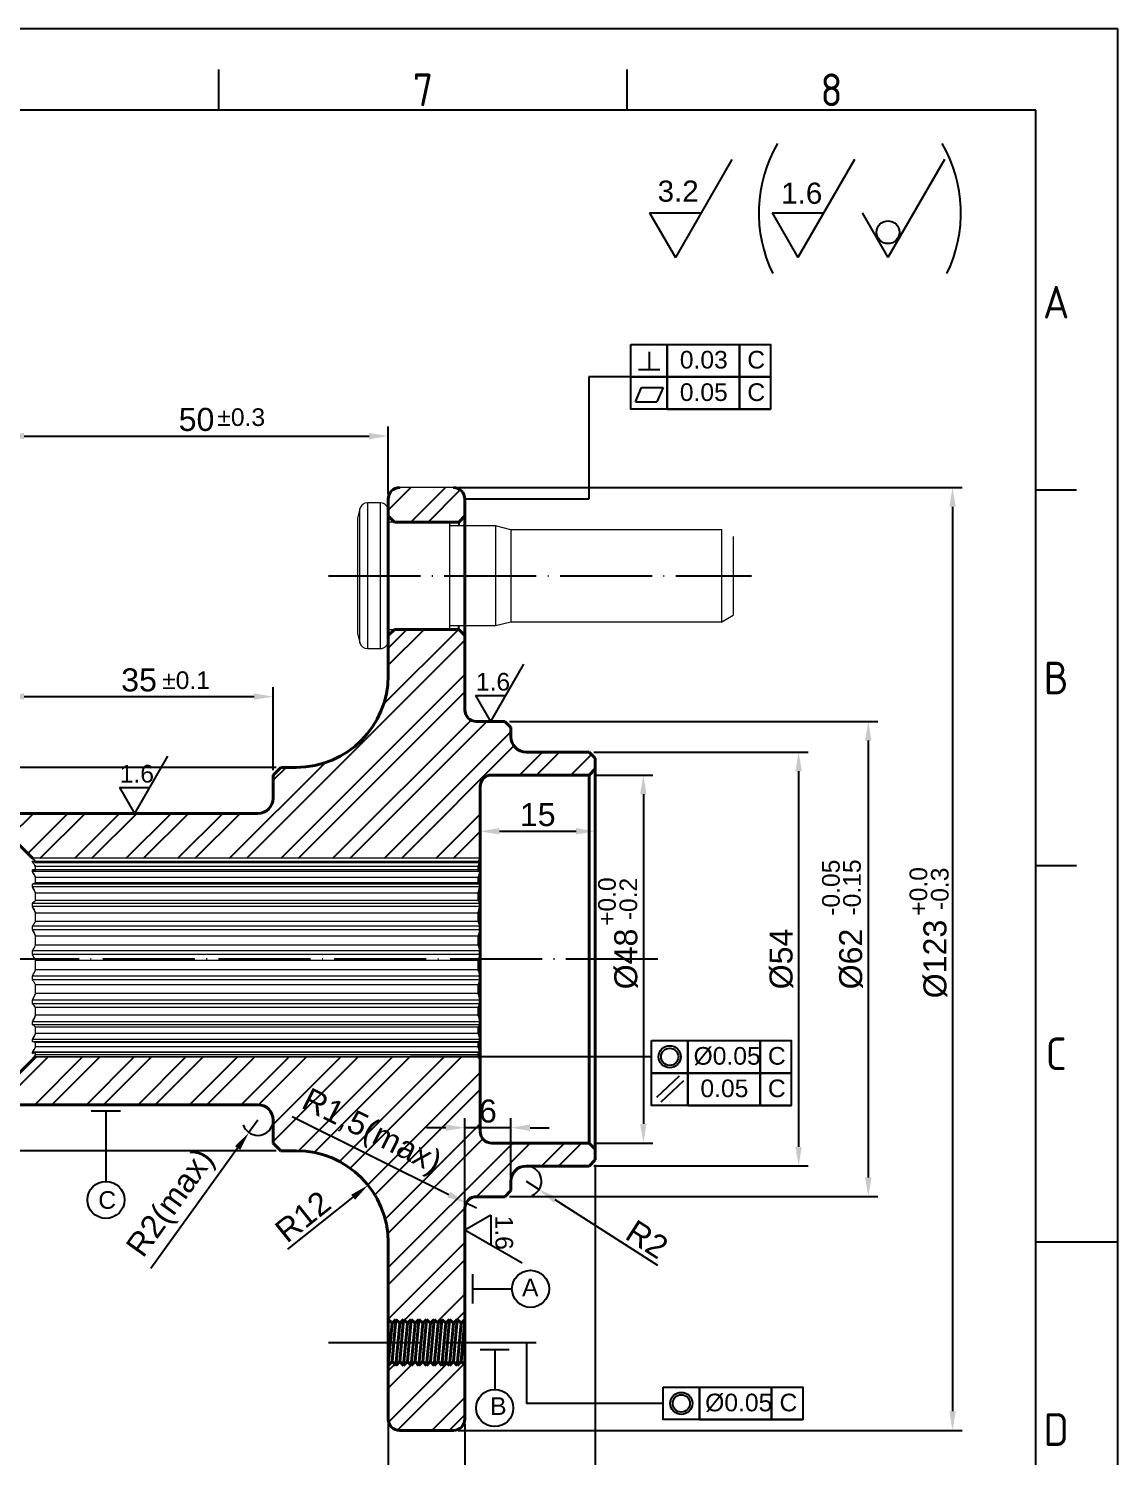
# Model space of a CAD drawing. Header units: millimetres. Extents: x 2429 to 2877, y 1091 to 1407.
# Drawn here: x 2734.6 to 2876.6, y 1221.2 to 1407.5 of the extents above; entities that cross this region are included whole.
import ezdxf
from ezdxf.enums import TextEntityAlignment as Align

# ---------------------------------------------------------------- set-up
doc = ezdxf.new("R2010")
doc.units = ezdxf.units.MM
doc.linetypes.add('ACAD_ISO04W100', pattern=[30, 24, -3, 0, -3])
doc.linetypes.add('ACAD_ISO05W100', pattern=[33, 24, -3, 0, -3, 0, -3])
for name, color, linetype, lineweight in [('AM_0', 7, 'Continuous', 40), ('AM_4', 1, 'ACAD_ISO04W100', 25), ('AM_5', 3, 'Continuous', 25), ('AM_BOR', 2, 'ACAD_ISO05W100', 35)]:
    doc.layers.add(name, color=color, linetype=linetype, lineweight=lineweight)
doc.styles.add('ACISOTS', font='isocp.shx', dxfattribs={"height": 1})
doc.styles.get("Standard").update_dxf_attribs({"font": 'arial.ttf'})
doc.dimstyles.new('ISO-25', dxfattribs={"dimtxt": 3, "dimasz": 2.5, "dimexe": 1.25, "dimexo": 0.625, "dimtad": 1, "dimtxsty": 'Standard', "dimcen": 2.5, "dimadec": 0, "dimazin": 0, "dimtfac": 1, "dimtmove": 0, "dimatfit": 3, "dimfxl": 1, "dimarcsym": 0})

# ---------------------------------------------------------------- blocks, each defined once
blk = doc.blocks.new('A3 ZTL')
for p, q in [((401.17, 280.82), (19.57, 280.82)), ((401.17, 9.78), (401.17, 280.82))]:
    blk.add_line(p, q)
at = {"layer": 'AM_BOR', "color": 135, "linetype": 'Continuous', "lineweight": 25}
for p, q in [((0, 290.61), (410.96, 290.61)), ((410.96, 290.61), (410.96, 0))]:
    blk.add_line(p, q, dxfattribs=at)
at = {"layer": 'AM_BOR', "color": 135, "lineweight": 25}
for p, q in [((303.33, 280.82), (303.33, 285.71)), ((352.25, 280.82), (352.25, 285.71)), ((406.07, 235.32), (401.17, 235.32)), ((406.07, 190.31), (401.17, 190.31)), ((401.17, 145.3), (410.96, 145.3))]:
    blk.add_line(p, q, dxfattribs=at)
at = {"layer": 'AM_BOR', "color": 135, "lineweight": 25, "style": 'ACISOTS'}
for s, p in [('7', (327.79, 283.27)), ('8', (376.71, 283.27)), ('A', (403.62, 257.83)), ('B', (403.62, 212.82)), ('C', (403.62, 167.81)), ('D', (403.62, 122.8))]:
    blk.add_text(s, height=3.91, dxfattribs=at).set_placement(p, align=Align.MIDDLE)
blk = doc.blocks.new('*D49')
at = {"layer": 'AM_5', "color": 0, "lineweight": -2, "transparency": 16777216}
for p, q in [((2596.82, 1360.98), (2596.82, 1381.91)), ((2518.21, 1286.1), (2501.01, 1286.1))]:
    blk.add_line(p, q, dxfattribs=at)
blk.add_arc((2596.82, 1286.1), 94.56, 91.5149, 178.4851, dxfattribs=at)
at = {"layer": 'AM_5', "color": 0, "transparency": 16777216}
for points in [[(2594.31, 1381.04), (2594.32, 1380.21), (2596.82, 1380.66)], [(2502.71, 1288.59), (2501.87, 1288.6), (2502.26, 1286.1)]]:
    blk.add_solid(points, dxfattribs=at)
at = {"layer": 'Defpoints', "color": 0, "transparency": 16777216}
for p in [(2549.54, 1367.99), (2596.82, 1360.36), (2518.83, 1286.1), (2816.64, 1286.1), (2596.82, 1211.84)]:
    blk.add_point(p, dxfattribs=at)
at = {"layer": 'AM_5', "color": 0, "transparency": 16777216, "insert": (2528.43, 1354.48), "char_height": 3, "attachment_point": 5, "rotation": 45}
blk.add_mtext('90°', dxfattribs=at)
blk = doc.blocks.new('*D51')
at = {"layer": 'AM_5', "color": 0, "lineweight": -2, "transparency": 16777216}
for p, q in [((2790.59, 1347.6), (2856.32, 1347.6)), ((2855.07, 1345.1), (2855.07, 1227.1)), ((2790.59, 1224.6), (2856.32, 1224.6))]:
    blk.add_line(p, q, dxfattribs=at)
at = {"layer": 'AM_5', "color": 0, "transparency": 16777216}
for points in [[(2854.66, 1345.1), (2855.49, 1345.1), (2855.07, 1347.6)], [(2854.66, 1227.1), (2855.49, 1227.1), (2855.07, 1224.6)]]:
    blk.add_solid(points, dxfattribs=at)
at = {"layer": 'Defpoints', "color": 0, "transparency": 16777216}
for p in [(2789.97, 1347.6), (2789.97, 1224.6), (2855.07, 1224.6)]:
    blk.add_point(p, dxfattribs=at)
at = {"layer": 'AM_5', "color": 0, "transparency": 16777216, "insert": (2852.83, 1286.1), "char_height": 3, "attachment_point": 5, "rotation": 90}
blk.add_mtext('%%C123', dxfattribs=at)
blk = doc.blocks.new('*D52')
at = {"layer": 'AM_5', "color": 0, "lineweight": -2, "transparency": 16777216}
for p, q in [((2797.29, 1317.1), (2845.33, 1317.1)), ((2844.08, 1314.6), (2844.08, 1257.6)), ((2797.29, 1255.1), (2845.33, 1255.1))]:
    blk.add_line(p, q, dxfattribs=at)
at = {"layer": 'AM_5', "color": 0, "transparency": 16777216}
for points in [[(2843.67, 1314.6), (2844.5, 1314.6), (2844.08, 1317.1)], [(2843.67, 1257.6), (2844.5, 1257.6), (2844.08, 1255.1)]]:
    blk.add_solid(points, dxfattribs=at)
at = {"layer": 'Defpoints', "color": 0, "transparency": 16777216}
for p in [(2796.67, 1317.1), (2796.67, 1255.1), (2844.08, 1255.1)]:
    blk.add_point(p, dxfattribs=at)
at = {"layer": 'AM_5', "color": 0, "transparency": 16777216, "insert": (2841.84, 1286.1), "char_height": 3, "attachment_point": 5, "rotation": 90}
blk.add_mtext('%%c62', dxfattribs=at)
blk = doc.blocks.new('*D53')
at = {"layer": 'AM_5', "color": 0, "lineweight": -2, "transparency": 16777216}
for p, q in [((2808.29, 1313.1), (2836.25, 1313.1)), ((2835, 1310.6), (2835, 1261.6)), ((2808.29, 1259.1), (2836.25, 1259.1))]:
    blk.add_line(p, q, dxfattribs=at)
at = {"layer": 'AM_5', "color": 0, "transparency": 16777216}
for points in [[(2834.58, 1310.6), (2835.41, 1310.6), (2835, 1313.1)], [(2834.58, 1261.6), (2835.41, 1261.6), (2835, 1259.1)]]:
    blk.add_solid(points, dxfattribs=at)
at = {"layer": 'Defpoints', "color": 0, "transparency": 16777216}
for p in [(2807.67, 1313.1), (2807.67, 1259.1), (2835, 1259.1)]:
    blk.add_point(p, dxfattribs=at)
at = {"layer": 'AM_5', "color": 0, "transparency": 16777216, "insert": (2832.76, 1286.1), "char_height": 3, "attachment_point": 5, "rotation": 90}
blk.add_mtext('%%c54', dxfattribs=at)
blk = doc.blocks.new('*D54')
at = {"layer": 'AM_5', "color": 0, "lineweight": -2, "transparency": 16777216}
for p, q in [((2808.29, 1310.1), (2816, 1310.1)), ((2814.75, 1307.6), (2814.75, 1264.6)), ((2808.29, 1262.1), (2816, 1262.1))]:
    blk.add_line(p, q, dxfattribs=at)
at = {"layer": 'AM_5', "color": 0, "transparency": 16777216}
for points in [[(2814.33, 1307.6), (2815.16, 1307.6), (2814.75, 1310.1)], [(2814.33, 1264.6), (2815.16, 1264.6), (2814.75, 1262.1)]]:
    blk.add_solid(points, dxfattribs=at)
at = {"layer": 'Defpoints', "color": 0, "transparency": 16777216}
for p in [(2807.67, 1310.1), (2807.67, 1262.1), (2814.75, 1262.1)]:
    blk.add_point(p, dxfattribs=at)
at = {"layer": 'AM_5', "color": 0, "transparency": 16777216, "insert": (2812.51, 1286.1), "char_height": 3, "attachment_point": 5, "rotation": 90}
blk.add_mtext('%%c48', dxfattribs=at)
blk = doc.blocks.new('*D55')
at = {"layer": 'AM_5', "color": 0, "lineweight": -2, "transparency": 16777216}
for p, q in [((2793.47, 1299.97), (2793.47, 1304.01)), ((2808.47, 1303.38), (2808.47, 1304.01)), ((2795.97, 1302.76), (2805.97, 1302.76))]:
    blk.add_line(p, q, dxfattribs=at)
at = {"layer": 'AM_5', "color": 0, "transparency": 16777216}
for points in [[(2795.97, 1303.18), (2795.97, 1302.34), (2793.47, 1302.76)], [(2805.97, 1303.18), (2805.97, 1302.34), (2808.47, 1302.76)]]:
    blk.add_solid(points, dxfattribs=at)
at = {"layer": 'Defpoints', "color": 0, "transparency": 16777216}
for p in [(2808.47, 1302.76), (2808.47, 1302.76), (2793.47, 1299.35)]:
    blk.add_point(p, dxfattribs=at)
at = {"layer": 'AM_5', "color": 0, "transparency": 16777216, "insert": (2800.97, 1304.92), "char_height": 3, "attachment_point": 5}
blk.add_mtext('15', dxfattribs=at)
blk = doc.blocks.new('*D56')
at = {"layer": 'AM_5', "color": 0, "lineweight": -2, "transparency": 16777216}
for p, q in [((2808.47, 1259.27), (2808.47, 1207.18)), ((2791.47, 1225.47), (2791.47, 1207.18)), ((2793.97, 1208.43), (2805.97, 1208.43))]:
    blk.add_line(p, q, dxfattribs=at)
at = {"layer": 'AM_5', "color": 0, "transparency": 16777216}
for points in [[(2793.97, 1208.85), (2793.97, 1208.02), (2791.47, 1208.43)], [(2805.97, 1208.85), (2805.97, 1208.02), (2808.47, 1208.43)]]:
    blk.add_solid(points, dxfattribs=at)
at = {"layer": 'Defpoints', "color": 0, "transparency": 16777216}
for p in [(2808.47, 1259.9), (2791.47, 1226.1), (2808.47, 1208.43)]:
    blk.add_point(p, dxfattribs=at)
at = {"layer": 'AM_5', "color": 0, "transparency": 16777216, "insert": (2799.97, 1210.57), "char_height": 3, "attachment_point": 5}
blk.add_mtext('17', dxfattribs=at)
blk = doc.blocks.new('*D57')
at = {"layer": 'AM_5', "color": 0, "lineweight": -2, "transparency": 16777216}
for p, q in [((2781.47, 1225.47), (2781.47, 1207.18)), ((2791.47, 1225.47), (2791.47, 1207.18)), ((2783.97, 1208.43), (2788.97, 1208.43))]:
    blk.add_line(p, q, dxfattribs=at)
at = {"layer": 'AM_5', "color": 0, "transparency": 16777216}
for points in [[(2783.97, 1208.85), (2783.97, 1208.02), (2781.47, 1208.43)], [(2788.97, 1208.85), (2788.97, 1208.02), (2791.47, 1208.43)]]:
    blk.add_solid(points, dxfattribs=at)
at = {"layer": 'Defpoints', "color": 0, "transparency": 16777216}
for p in [(2781.47, 1226.1), (2791.47, 1226.1), (2791.47, 1208.43)]:
    blk.add_point(p, dxfattribs=at)
at = {"layer": 'AM_5', "color": 0, "transparency": 16777216, "insert": (2786.47, 1210.59), "char_height": 3, "attachment_point": 5}
blk.add_mtext('10', dxfattribs=at)
blk = doc.blocks.new('*D58')
at = {"layer": 'AM_5', "color": 0, "lineweight": -2, "transparency": 16777216}
for p, q in [((2791.47, 1226.72), (2791.47, 1265.35)), ((2797.47, 1256.52), (2797.47, 1265.35)), ((2788.97, 1264.1), (2786.47, 1264.1)), ((2797.47, 1264.1), (2791.47, 1264.1)), ((2799.97, 1264.1), (2802.47, 1264.1))]:
    blk.add_line(p, q, dxfattribs=at)
at = {"layer": 'AM_5', "color": 0, "transparency": 16777216}
for points in [[(2788.97, 1264.51), (2788.97, 1263.68), (2791.47, 1264.1)], [(2799.97, 1264.51), (2799.97, 1263.68), (2797.47, 1264.1)]]:
    blk.add_solid(points, dxfattribs=at)
at = {"layer": 'Defpoints', "color": 0, "transparency": 16777216}
for p in [(2791.47, 1264.1), (2797.47, 1255.9), (2791.47, 1226.1)]:
    blk.add_point(p, dxfattribs=at)
at = {"layer": 'AM_5', "color": 0, "transparency": 16777216, "insert": (2794.47, 1266.25), "char_height": 3, "attachment_point": 5}
blk.add_mtext('6', dxfattribs=at)
blk = doc.blocks.new('*D59')
at = {"layer": 'AM_5', "color": 0, "lineweight": -2, "transparency": 16777216}
for p, q in [((2799.47, 1257.1), (2801.15, 1256.02)), ((2816.64, 1246.12), (2803.26, 1254.67))]:
    blk.add_line(p, q, dxfattribs=at)
blk.add_arc((2799.47, 1257.1), 2, 291.5961, 72.0951, dxfattribs=at)
at = {"layer": 'AM_5', "color": 0, "transparency": 16777216}
blk.add_solid([(2803.49, 1255.02), (2803.04, 1254.32), (2801.15, 1256.02)], dxfattribs=at)
at = {"layer": 'Defpoints', "color": 0, "transparency": 16777216}
for p in [(2799.47, 1257.1), (2801.15, 1256.02)]:
    blk.add_point(p, dxfattribs=at)
at = {"layer": 'AM_5', "color": 0, "transparency": 16777216, "insert": (2815.24, 1249.54), "char_height": 3, "attachment_point": 5, "rotation": 327.406}
blk.add_mtext('R2', dxfattribs=at)
blk = doc.blocks.new('*D60')
at = {"layer": 'AM_5', "color": 0, "lineweight": -2, "transparency": 16777216}
for p, q in [((2768.94, 1265.54), (2789.39, 1255.38)), ((2792.97, 1253.6), (2791.63, 1254.26))]:
    blk.add_line(p, q, dxfattribs=at)
at = {"layer": 'AM_5', "color": 0, "transparency": 16777216}
blk.add_solid([(2789.57, 1255.75), (2789.2, 1255), (2791.63, 1254.26)], dxfattribs=at)
at = {"layer": 'Defpoints', "color": 0, "transparency": 16777216}
for p in [(2791.63, 1254.26), (2792.97, 1253.6)]:
    blk.add_point(p, dxfattribs=at)
at = {"layer": 'AM_5', "color": 0, "transparency": 16777216, "insert": (2779.2, 1263.34), "char_height": 3, "attachment_point": 5, "rotation": 333.5618}
blk.add_mtext('R1,5(max)', dxfattribs=at)
blk = doc.blocks.new('*D61')
at = {"layer": 'AM_5', "color": 0, "lineweight": -2, "transparency": 16777216}
blk.add_line((2768.39, 1248.23), (2776.89, 1255.03), dxfattribs=at)
at = {"layer": 'AM_5', "color": 0, "transparency": 16777216}
blk.add_solid([(2776.63, 1255.35), (2777.15, 1254.7), (2778.84, 1256.59)], dxfattribs=at)
at = {"layer": 'Defpoints', "color": 0, "transparency": 16777216}
for p in [(2778.84, 1256.59), (2769.47, 1249.1)]:
    blk.add_point(p, dxfattribs=at)
at = {"layer": 'AM_5', "color": 0, "transparency": 16777216, "insert": (2770.33, 1252.51), "char_height": 3, "attachment_point": 5, "rotation": 38.6271}
blk.add_mtext('R12', dxfattribs=at)
blk = doc.blocks.new('*D62')
at = {"layer": 'AM_5', "color": 0, "lineweight": -2, "transparency": 16777216}
for p, q in [((2764.47, 1265.1), (2763.3, 1263.47)), ((2750.51, 1245.77), (2761.83, 1261.45))]:
    blk.add_line(p, q, dxfattribs=at)
blk.add_arc((2764.47, 1265.1), 2, 198.3514, 342.0951, dxfattribs=at)
at = {"layer": 'AM_5', "color": 0, "transparency": 16777216}
blk.add_solid([(2761.5, 1261.69), (2762.17, 1261.2), (2763.3, 1263.47)], dxfattribs=at)
at = {"layer": 'Defpoints', "color": 0, "transparency": 16777216}
for p in [(2764.47, 1265.1), (2763.3, 1263.47)]:
    blk.add_point(p, dxfattribs=at)
at = {"layer": 'AM_5', "color": 0, "transparency": 16777216, "insert": (2753.34, 1254.11), "char_height": 3, "attachment_point": 5, "rotation": 54.1613}
blk.add_mtext('R2(max)', dxfattribs=at)
blk = doc.blocks.new('*D63')
at = {"layer": 'AM_5', "color": 0, "lineweight": -2, "transparency": 16777216}
for p, q in [((2731.47, 1304.92), (2731.47, 1321.58)), ((2766.47, 1310.72), (2766.47, 1321.58)), ((2733.97, 1320.33), (2763.97, 1320.33))]:
    blk.add_line(p, q, dxfattribs=at)
at = {"layer": 'AM_5', "color": 0, "transparency": 16777216}
for points in [[(2733.97, 1320.75), (2733.97, 1319.92), (2731.47, 1320.33)], [(2763.97, 1320.75), (2763.97, 1319.92), (2766.47, 1320.33)]]:
    blk.add_solid(points, dxfattribs=at)
at = {"layer": 'Defpoints', "color": 0, "transparency": 16777216}
for p in [(2766.47, 1320.33), (2766.47, 1310.1), (2731.47, 1304.3)]:
    blk.add_point(p, dxfattribs=at)
at = {"layer": 'AM_5', "color": 0, "transparency": 16777216, "insert": (2748.97, 1322.49), "char_height": 3, "attachment_point": 5}
blk.add_mtext('35', dxfattribs=at)
blk = doc.blocks.new('*D64')
at = {"layer": 'AM_5', "color": 0, "lineweight": -2, "transparency": 16777216}
for p, q in [((2731.47, 1320.96), (2731.47, 1355.56)), ((2733.97, 1354.31), (2778.97, 1354.31)), ((2781.47, 1346.72), (2781.47, 1355.56))]:
    blk.add_line(p, q, dxfattribs=at)
at = {"layer": 'AM_5', "color": 0, "transparency": 16777216}
for points in [[(2733.97, 1354.72), (2733.97, 1353.89), (2731.47, 1354.31)], [(2778.97, 1354.72), (2778.97, 1353.89), (2781.47, 1354.31)]]:
    blk.add_solid(points, dxfattribs=at)
at = {"layer": 'Defpoints', "color": 0, "transparency": 16777216}
for p in [(2781.47, 1354.31), (2781.47, 1346.1), (2731.47, 1320.33)]:
    blk.add_point(p, dxfattribs=at)
at = {"layer": 'AM_5', "color": 0, "transparency": 16777216, "insert": (2756.47, 1356.46), "char_height": 3, "attachment_point": 5}
blk.add_mtext('50', dxfattribs=at)
blk = doc.blocks.new('*D65')
at = {"layer": 'AM_5', "color": 0, "lineweight": -2, "transparency": 16777216}
for p, q in [((2766.84, 1311.1), (2695.83, 1311.1)), ((2697.08, 1308.6), (2697.08, 1263.6)), ((2766.84, 1261.1), (2695.83, 1261.1))]:
    blk.add_line(p, q, dxfattribs=at)
at = {"layer": 'AM_5', "color": 0, "transparency": 16777216}
for points in [[(2696.67, 1308.6), (2697.5, 1308.6), (2697.08, 1311.1)], [(2696.67, 1263.6), (2697.5, 1263.6), (2697.08, 1261.1)]]:
    blk.add_solid(points, dxfattribs=at)
at = {"layer": 'Defpoints', "color": 0, "transparency": 16777216}
for p in [(2767.47, 1311.1), (2697.08, 1261.1), (2767.47, 1261.1)]:
    blk.add_point(p, dxfattribs=at)
at = {"layer": 'AM_5', "color": 0, "transparency": 16777216, "insert": (2694.84, 1286.1), "char_height": 3, "attachment_point": 5, "rotation": 90}
blk.add_mtext('%%C50', dxfattribs=at)

msp = doc.modelspace()

# ---------------------------------------------------------------- hatches: boundary and pattern name
at = {"layer": 'AM_5'}
h = msp.add_hatch(dxfattribs=at)
h.set_pattern_fill('ANSI32', color=1, scale=0.5)
h.paths.add_polyline_path([(2791.469, 1346.096, 0.4142136), (2789.969, 1347.596), (2782.969, 1347.596, 0.4142136), (2781.469, 1346.096), (2781.469, 1343.896), (2782.269, 1343.096), (2790.669, 1343.096), (2791.469, 1343.896)])
h.paths.add_polyline_path([(2794.968, 1310.096), (2807.669, 1310.096), (2808.469, 1310.896), (2808.469, 1312.296), (2807.669, 1313.096), (2799.469, 1313.096, -0.4142136), (2797.469, 1315.096), (2797.469, 1316.296), (2796.669, 1317.096), (2792.969, 1317.096, -0.4142136), (2791.469, 1318.596), (2791.469, 1328.296), (2790.669, 1329.096), (2782.269, 1329.096), (2781.469, 1328.296), (2781.469, 1323.096, -0.4142136), (2769.469, 1311.096), (2767.469, 1311.096), (2766.469, 1310.096), (2766.469, 1307.096, -0.4142136), (2764.469, 1305.096), (2732.269, 1305.096), (2731.469, 1304.296), (2731.469, 1302.846), (2735.069, 1299.246), (2793.41, 1299.246), (2793.468, 1299.346), (2793.468, 1308.596, -0.4142136)])
h.paths.add_polyline_path([(2793.468, 1272.846), (2793.179, 1273.346), (2735.469, 1273.346), (2731.469, 1269.346), (2731.469, 1267.896), (2732.269, 1267.096), (2764.469, 1267.096, -0.4142136), (2766.469, 1265.096), (2766.469, 1262.096), (2767.469, 1261.096), (2769.469, 1261.096, -0.4142136), (2781.469, 1249.096), (2781.469, 1239.096), (2781.969, 1238.596), (2782.469, 1239.096), (2782.969, 1238.596), (2783.469, 1239.096), (2783.969, 1238.596), (2784.469, 1239.096), (2784.969, 1238.596), (2785.469, 1239.096), (2785.969, 1238.596), (2786.469, 1239.096), (2786.969, 1238.596), (2787.469, 1239.096), (2787.969, 1238.596), (2788.469, 1239.096), (2788.969, 1238.596), (2789.469, 1239.096), (2789.969, 1238.596), (2790.469, 1239.096), (2790.969, 1238.596), (2791.469, 1239.096), (2791.469, 1253.596, -0.4142136), (2792.969, 1255.096), (2796.669, 1255.096), (2797.469, 1255.896), (2797.469, 1257.096, -0.4142136), (2799.469, 1259.096), (2807.669, 1259.096), (2808.469, 1259.896), (2808.469, 1261.296), (2807.669, 1262.096), (2794.968, 1262.096, -0.4142136), (2793.468, 1263.596)])
h.paths.add_polyline_path([(2791.469, 1233.096), (2790.969, 1233.596), (2790.469, 1233.096), (2789.969, 1233.596), (2789.469, 1233.096), (2788.969, 1233.596), (2788.469, 1233.096), (2787.969, 1233.596), (2787.469, 1233.096), (2786.969, 1233.596), (2786.469, 1233.096), (2785.969, 1233.596), (2785.469, 1233.096), (2784.969, 1233.596), (2784.469, 1233.096), (2783.969, 1233.596), (2783.469, 1233.096), (2782.969, 1233.596), (2782.469, 1233.096), (2781.969, 1233.596), (2781.469, 1233.096), (2781.469, 1226.096, 0.4142136), (2782.969, 1224.596), (2789.969, 1224.596, 0.4142136), (2791.469, 1226.096)])

# ---------------------------------------------------------------- linework, layer by layer
at = {"color": 7, "linetype": 'Continuous', "lineweight": 15}
for p, q in [((2789.969, 1347.596), (2782.969, 1347.596)), ((2777.78, 1344.839), (2777.469, 1343.596)), ((2780.469, 1345.596), (2778.75, 1345.596)), ((2777.469, 1343.596), (2777.469, 1328.596)), ((2781.469, 1344.596), (2781.469, 1327.596)), ((2789.469, 1343.096), (2781.469, 1343.096)), ((2789.469, 1343.096), (2789.469, 1329.096)), ((2795.469, 1342.596), (2789.469, 1342.596)), ((2797.469, 1342.096), (2795.469, 1342.596)), ((2795.469, 1342.596), (2795.469, 1329.596)), ((2824.969, 1342.096), (2797.469, 1342.096)), ((2797.469, 1342.096), (2797.469, 1330.096)), ((2824.969, 1330.096), (2824.969, 1342.096)), ((2826.469, 1341.23), (2826.469, 1330.962)), ((2795.469, 1329.596), (2797.469, 1330.096)), ((2797.469, 1330.096), (2824.969, 1330.096)), ((2824.969, 1330.096), (2826.469, 1330.962)), ((2777.469, 1328.596), (2777.78, 1327.354)), ((2781.469, 1329.096), (2789.469, 1329.096)), ((2789.469, 1329.596), (2795.469, 1329.596)), ((2778.75, 1326.596), (2780.469, 1326.596))]:
    msp.add_line(p, q, dxfattribs=at)
at = {"color": 8, "linetype": 'Continuous', "lineweight": 15}
for p, q in [((2777.78, 1327.354), (2777.78, 1344.839)), ((2778.75, 1345.596), (2778.75, 1326.596)), ((2780.469, 1326.596), (2780.469, 1345.596))]:
    msp.add_line(p, q, dxfattribs=at)
for p, q in [((2790.669, 1343.096), (2790.669, 1342.596)), ((2790.669, 1329.096), (2790.669, 1329.596))]:
    msp.add_line(p, q)
at = {"color": 7, "lineweight": 0}
for p, q in [((2735.069, 1299.244), (2735.069, 1299.246)), ((2793.41, 1299.246), (2735.069, 1299.246)), ((2793.41, 1299.244), (2735.069, 1299.244)), ((2735.069, 1298.768), (2735.069, 1298.893)), ((2735.285, 1298.768), (2735.069, 1298.768)), ((2735.469, 1298.656), (2735.469, 1298.807)), ((2793.179, 1298.807), (2735.469, 1298.807)), ((2793.179, 1298.656), (2735.469, 1298.656)), ((2793.179, 1298.807), (2793.179, 1298.656)), ((2793.468, 1299.346), (2793.41, 1299.246)), ((2793.41, 1299.246), (2793.41, 1299.244)), ((2793.41, 1298.893), (2793.41, 1298.768)), ((2735.069, 1297.497), (2735.069, 1297.738)), ((2793.179, 1297.738), (2735.069, 1297.738)), ((2793.41, 1297.497), (2735.069, 1297.497)), ((2735.469, 1297.716), (2735.469, 1298.159)), ((2793.179, 1298.159), (2735.469, 1298.159)), ((2793.179, 1297.716), (2735.469, 1297.716)), ((2735.469, 1296.046), (2735.469, 1296.753)), ((2793.179, 1296.753), (2735.469, 1296.753)), ((2793.179, 1298.159), (2793.179, 1297.716)), ((2793.179, 1296.753), (2793.179, 1296.046)), ((2793.41, 1297.738), (2793.41, 1297.497)), ((2735.069, 1295.509), (2735.069, 1295.851)), ((2793.41, 1295.851), (2735.069, 1295.851)), ((2793.41, 1295.509), (2735.069, 1295.509)), ((2793.179, 1296.046), (2735.469, 1296.046)), ((2735.469, 1293.751), (2735.469, 1294.677)), ((2793.179, 1294.677), (2735.469, 1294.677)), ((2793.179, 1294.677), (2793.179, 1293.751)), ((2793.41, 1295.851), (2793.41, 1295.509)), ((2735.069, 1292.93), (2735.069, 1293.352)), ((2793.41, 1293.352), (2735.069, 1293.352)), ((2793.41, 1292.93), (2735.069, 1292.93)), ((2793.179, 1293.751), (2735.469, 1293.751)), ((2793.41, 1293.352), (2793.41, 1292.93)), ((2735.469, 1290.975), (2735.469, 1292.062)), ((2793.179, 1292.062), (2735.469, 1292.062)), ((2793.179, 1290.975), (2735.469, 1290.975)), ((2793.179, 1292.062), (2793.179, 1290.975)), ((2735.069, 1289.921), (2735.069, 1290.397)), ((2793.41, 1290.397), (2735.069, 1290.397)), ((2793.41, 1289.921), (2735.069, 1289.921)), ((2735.469, 1287.892), (2735.469, 1289.073)), ((2793.179, 1289.073), (2735.469, 1289.073)), ((2793.179, 1289.073), (2793.179, 1287.892)), ((2793.41, 1290.397), (2793.41, 1289.921)), ((2735.069, 1286.672), (2735.069, 1287.171)), ((2793.41, 1287.171), (2735.069, 1287.171)), ((2793.179, 1287.892), (2735.469, 1287.892)), ((2793.41, 1287.171), (2793.41, 1286.672)), ((2793.41, 1286.672), (2735.069, 1286.672)), ((2735.469, 1284.697), (2735.469, 1285.896)), ((2793.179, 1285.896), (2735.469, 1285.896)), ((2793.179, 1285.896), (2793.179, 1284.697)), ((2735.069, 1283.387), (2735.069, 1283.878)), ((2793.41, 1283.878), (2735.069, 1283.878)), ((2793.41, 1283.387), (2735.069, 1283.387)), ((2793.179, 1284.697), (2735.469, 1284.697)), ((2793.41, 1283.878), (2793.41, 1283.387)), ((2735.469, 1281.589), (2735.469, 1282.732)), ((2793.179, 1282.732), (2735.469, 1282.732)), ((2793.179, 1281.589), (2735.469, 1281.589)), ((2793.179, 1282.732), (2793.179, 1281.589)), ((2735.069, 1280.272), (2735.069, 1280.724)), ((2793.41, 1280.724), (2735.069, 1280.724)), ((2793.41, 1280.272), (2735.069, 1280.272)), ((2735.469, 1278.764), (2735.469, 1279.779)), ((2793.179, 1279.779), (2735.469, 1279.779)), ((2793.179, 1279.779), (2793.179, 1278.764)), ((2793.41, 1280.724), (2793.41, 1280.272)), ((2735.069, 1277.523), (2735.069, 1277.908)), ((2793.41, 1277.908), (2735.069, 1277.908)), ((2793.179, 1278.764), (2735.469, 1278.764)), ((2793.41, 1277.908), (2793.41, 1277.523)), ((2793.41, 1277.523), (2735.069, 1277.523)), ((2735.469, 1276.401), (2735.469, 1277.223)), ((2793.179, 1277.223), (2735.469, 1277.223)), ((2793.179, 1276.401), (2735.469, 1276.401)), ((2793.179, 1277.223), (2793.179, 1276.401)), ((2735.069, 1275.312), (2735.069, 1275.606)), ((2793.41, 1275.606), (2735.069, 1275.606)), ((2793.41, 1275.312), (2735.069, 1275.312)), ((2735.469, 1274.646), (2735.469, 1275.225)), ((2793.179, 1275.225), (2735.469, 1275.225)), ((2793.179, 1274.646), (2735.469, 1274.646)), ((2793.179, 1275.225), (2793.179, 1274.646)), ((2793.41, 1275.606), (2793.41, 1275.312)), ((2735.069, 1273.78), (2735.069, 1273.964)), ((2793.41, 1273.964), (2735.069, 1273.964)), ((2735.069, 1273.021), (2735.069, 1273.083)), ((2735.147, 1273.083), (2735.069, 1273.083)), ((2735.469, 1273.611), (2735.469, 1273.91)), ((2793.179, 1273.91), (2735.469, 1273.91)), ((2793.179, 1273.611), (2735.469, 1273.611)), ((2735.469, 1273.346), (2735.469, 1273.36)), ((2793.179, 1273.36), (2735.469, 1273.36)), ((2735.469, 1273.346), (2793.179, 1273.346)), ((2793.179, 1273.91), (2793.179, 1273.611)), ((2793.179, 1273.36), (2793.179, 1273.346)), ((2793.179, 1273.346), (2793.468, 1272.846)), ((2793.41, 1273.021), (2793.367, 1273.021)), ((2793.41, 1273.964), (2793.41, 1273.78)), ((2793.41, 1273.083), (2793.41, 1273.021))]:
    msp.add_line(p, q, dxfattribs=at)
at = {"color": 7, "linetype": 'Continuous', "lineweight": 15}
for centre, start, end in [((2778.75, 1344.596), 90, 165.96376), ((2780.469, 1344.596), 0, 90), ((2778.75, 1327.596), 194.03624, 270), ((2780.469, 1327.596), 270, 0)]:
    msp.add_arc(centre, 1, start, end, dxfattribs=at)
at = {"color": 7, "lineweight": 0}
for points in [[(2735.469, 1298.807), (2735.342, 1298.954), (2735.209, 1299.099), (2735.069, 1299.244)], [(2735.069, 1299.244), (2735.209, 1299.099), (2735.342, 1298.954), (2735.469, 1298.807)], [(2735.069, 1298.893), (2735.209, 1298.815), (2735.342, 1298.736), (2735.469, 1298.656)], [(2735.469, 1298.656), (2735.342, 1298.736), (2735.209, 1298.815), (2735.069, 1298.893)], [(2735.469, 1298.159), (2735.342, 1298.364), (2735.209, 1298.567), (2735.069, 1298.768)], [(2735.069, 1298.768), (2735.209, 1298.567), (2735.342, 1298.364), (2735.469, 1298.159)], [(2793.41, 1299.244), (2793.329, 1299.099), (2793.252, 1298.953), (2793.179, 1298.807)], [(2793.179, 1298.656), (2793.252, 1298.735), (2793.329, 1298.814), (2793.41, 1298.893)], [(2793.41, 1298.768), (2793.329, 1298.566), (2793.252, 1298.363), (2793.179, 1298.159)], [(2793.179, 1298.159), (2793.252, 1298.363), (2793.329, 1298.566), (2793.41, 1298.768)], [(2735.069, 1297.738), (2735.209, 1297.731), (2735.342, 1297.724), (2735.469, 1297.716)], [(2735.069, 1297.497), (2735.209, 1297.251), (2735.342, 1297.003), (2735.469, 1296.753)], [(2735.469, 1296.753), (2735.342, 1297.003), (2735.209, 1297.251), (2735.069, 1297.497)], [(2793.179, 1297.716), (2793.252, 1297.724), (2793.329, 1297.731), (2793.41, 1297.738)], [(2793.41, 1297.497), (2793.329, 1297.25), (2793.252, 1297.002), (2793.179, 1296.753)], [(2735.469, 1296.046), (2735.342, 1295.981), (2735.209, 1295.916), (2735.069, 1295.851)], [(2735.069, 1295.851), (2735.209, 1295.916), (2735.342, 1295.981), (2735.469, 1296.046)], [(2735.069, 1295.509), (2735.209, 1295.235), (2735.342, 1294.957), (2735.469, 1294.677)], [(2735.469, 1294.677), (2735.342, 1294.957), (2735.209, 1295.235), (2735.069, 1295.509)], [(2793.179, 1296.046), (2793.252, 1295.981), (2793.329, 1295.916), (2793.41, 1295.851)], [(2793.41, 1295.851), (2793.329, 1295.916), (2793.252, 1295.981), (2793.179, 1296.046)], [(2793.41, 1295.509), (2793.329, 1295.233), (2793.252, 1294.956), (2793.179, 1294.677)], [(2793.179, 1294.677), (2793.252, 1294.956), (2793.329, 1295.233), (2793.41, 1295.509)], [(2735.469, 1293.751), (2735.342, 1293.617), (2735.209, 1293.484), (2735.069, 1293.352)], [(2735.069, 1293.352), (2735.209, 1293.484), (2735.342, 1293.617), (2735.469, 1293.751)], [(2735.069, 1292.93), (2735.209, 1292.644), (2735.342, 1292.355), (2735.469, 1292.062)], [(2735.469, 1292.062), (2735.342, 1292.355), (2735.209, 1292.644), (2735.069, 1292.93)], [(2793.179, 1293.751), (2793.252, 1293.618), (2793.329, 1293.485), (2793.41, 1293.352)], [(2793.41, 1293.352), (2793.329, 1293.485), (2793.252, 1293.618), (2793.179, 1293.751)], [(2793.41, 1292.93), (2793.329, 1292.642), (2793.252, 1292.353), (2793.179, 1292.062)], [(2793.179, 1292.062), (2793.252, 1292.353), (2793.329, 1292.642), (2793.41, 1292.93)], [(2735.069, 1290.397), (2735.209, 1290.588), (2735.342, 1290.78), (2735.469, 1290.975)], [(2793.179, 1290.975), (2793.252, 1290.781), (2793.329, 1290.589), (2793.41, 1290.397)], [(2735.069, 1289.921), (2735.209, 1289.641), (2735.342, 1289.359), (2735.469, 1289.073)], [(2735.469, 1289.073), (2735.342, 1289.359), (2735.209, 1289.641), (2735.069, 1289.921)], [(2793.41, 1289.921), (2793.329, 1289.639), (2793.252, 1289.357), (2793.179, 1289.073)], [(2735.069, 1287.171), (2735.209, 1287.409), (2735.342, 1287.649), (2735.469, 1287.892)], [(2793.179, 1287.892), (2793.252, 1287.651), (2793.329, 1287.411), (2793.41, 1287.171)], [(2735.469, 1285.896), (2735.342, 1286.157), (2735.209, 1286.416), (2735.069, 1286.672)], [(2793.41, 1286.672), (2793.329, 1286.414), (2793.252, 1286.156), (2793.179, 1285.896)], [(2735.069, 1283.878), (2735.209, 1284.148), (2735.342, 1284.421), (2735.469, 1284.697)], [(2735.469, 1282.732), (2735.342, 1282.953), (2735.209, 1283.171), (2735.069, 1283.387)], [(2793.179, 1284.697), (2793.252, 1284.423), (2793.329, 1284.15), (2793.41, 1283.878)], [(2793.41, 1283.387), (2793.329, 1283.169), (2793.252, 1282.951), (2793.179, 1282.732)], [(2735.069, 1280.724), (2735.209, 1281.01), (2735.342, 1281.298), (2735.469, 1281.589)], [(2793.179, 1281.589), (2793.252, 1281.3), (2793.329, 1281.011), (2793.41, 1280.724)], [(2735.469, 1279.779), (2735.342, 1279.945), (2735.209, 1280.109), (2735.069, 1280.272)], [(2793.41, 1280.272), (2793.329, 1280.108), (2793.252, 1279.944), (2793.179, 1279.779)], [(2735.469, 1278.764), (2735.342, 1278.476), (2735.209, 1278.191), (2735.069, 1277.908)], [(2735.069, 1277.908), (2735.209, 1278.191), (2735.342, 1278.476), (2735.469, 1278.764)], [(2793.179, 1278.764), (2793.252, 1278.478), (2793.329, 1278.192), (2793.41, 1277.908)], [(2735.469, 1277.223), (2735.342, 1277.324), (2735.209, 1277.424), (2735.069, 1277.523)], [(2735.469, 1276.401), (2735.342, 1276.133), (2735.209, 1275.869), (2735.069, 1275.606)], [(2735.069, 1275.606), (2735.209, 1275.869), (2735.342, 1276.133), (2735.469, 1276.401)], [(2793.41, 1277.523), (2793.329, 1277.423), (2793.252, 1277.324), (2793.179, 1277.223)], [(2793.179, 1276.401), (2793.252, 1276.135), (2793.329, 1275.87), (2793.41, 1275.606)], [(2735.469, 1275.225), (2735.342, 1275.254), (2735.209, 1275.284), (2735.069, 1275.312)], [(2735.469, 1274.646), (2735.342, 1274.416), (2735.209, 1274.189), (2735.069, 1273.964)], [(2735.069, 1273.964), (2735.209, 1274.189), (2735.342, 1274.416), (2735.469, 1274.646)], [(2793.41, 1275.312), (2793.329, 1275.283), (2793.252, 1275.254), (2793.179, 1275.225)], [(2793.179, 1274.646), (2793.252, 1274.418), (2793.329, 1274.19), (2793.41, 1273.964)], [(2793.41, 1273.964), (2793.329, 1274.19), (2793.252, 1274.418), (2793.179, 1274.646)], [(2735.069, 1273.78), (2735.209, 1273.823), (2735.342, 1273.866), (2735.469, 1273.91)], [(2735.469, 1273.91), (2735.342, 1273.866), (2735.209, 1273.823), (2735.069, 1273.78)], [(2735.469, 1273.611), (2735.342, 1273.433), (2735.209, 1273.258), (2735.069, 1273.083)], [(2735.069, 1273.083), (2735.209, 1273.258), (2735.342, 1273.433), (2735.469, 1273.611)], [(2735.069, 1273.021), (2735.209, 1273.133), (2735.342, 1273.246), (2735.469, 1273.36)], [(2793.41, 1273.78), (2793.329, 1273.823), (2793.252, 1273.866), (2793.179, 1273.91)], [(2793.179, 1273.611), (2793.252, 1273.434), (2793.329, 1273.259), (2793.41, 1273.083)], [(2793.41, 1273.083), (2793.329, 1273.259), (2793.252, 1273.434), (2793.179, 1273.611)], [(2793.41, 1273.021), (2793.329, 1273.133), (2793.252, 1273.247), (2793.179, 1273.36)], [(2793.179, 1273.36), (2793.252, 1273.247), (2793.329, 1273.133), (2793.41, 1273.021)]]:
    msp.add_open_spline(points, degree=3, dxfattribs=at)
at = {"layer": 'AM_0'}
for p, q in [((2781.469, 1323.096), (2781.469, 1346.096)), ((2791.469, 1346.096), (2791.469, 1318.596)), ((2781.469, 1343.896), (2782.269, 1343.096)), ((2782.269, 1343.096), (2790.669, 1343.096)), ((2790.669, 1343.096), (2791.469, 1343.896)), ((2781.469, 1328.296), (2782.269, 1329.096)), ((2782.269, 1329.096), (2790.669, 1329.096)), ((2790.669, 1329.096), (2791.469, 1328.296)), ((2796.669, 1317.096), (2792.969, 1317.096)), ((2797.469, 1316.296), (2796.669, 1317.096)), ((2797.469, 1316.296), (2797.469, 1315.096)), ((2807.669, 1313.096), (2799.469, 1313.096)), ((2808.469, 1312.296), (2807.669, 1313.096)), ((2808.469, 1312.296), (2808.469, 1259.896)), ((2767.469, 1311.096), (2766.469, 1310.096)), ((2766.469, 1307.096), (2766.469, 1310.096)), ((2769.469, 1311.096), (2767.469, 1311.096)), ((2807.669, 1310.096), (2794.968, 1310.096)), ((2808.469, 1310.896), (2807.669, 1310.096)), ((2807.669, 1262.096), (2807.669, 1310.096)), ((2793.468, 1308.596), (2793.468, 1263.596)), ((2764.469, 1305.096), (2732.269, 1305.096)), ((2735.069, 1299.246), (2731.469, 1302.846)), ((2731.469, 1269.346), (2735.469, 1273.346)), ((2732.269, 1267.096), (2764.469, 1267.096)), ((2766.469, 1262.096), (2766.469, 1265.096)), ((2766.469, 1262.096), (2767.469, 1261.096)), ((2767.469, 1261.096), (2769.469, 1261.096)), ((2794.968, 1262.096), (2807.669, 1262.096)), ((2807.669, 1262.096), (2808.469, 1261.296)), ((2799.469, 1259.096), (2807.669, 1259.096)), ((2807.669, 1259.096), (2808.469, 1259.896)), ((2796.669, 1255.096), (2797.469, 1255.896)), ((2797.469, 1257.096), (2797.469, 1255.896)), ((2791.469, 1253.596), (2791.469, 1226.096)), ((2792.969, 1255.096), (2796.669, 1255.096)), ((2781.469, 1226.096), (2781.469, 1249.096)), ((2781.469, 1239.096), (2781.969, 1238.596)), ((2781.969, 1238.596), (2781.469, 1233.096)), ((2781.969, 1238.596), (2782.469, 1239.096)), ((2781.969, 1233.596), (2782.469, 1239.096)), ((2782.469, 1239.096), (2782.969, 1238.596)), ((2782.969, 1238.596), (2782.469, 1233.096)), ((2782.969, 1238.596), (2783.469, 1239.096)), ((2782.969, 1233.596), (2783.469, 1239.096)), ((2783.469, 1239.096), (2783.969, 1238.596)), ((2783.969, 1238.596), (2783.469, 1233.096)), ((2783.969, 1238.596), (2784.469, 1239.096)), ((2783.969, 1233.596), (2784.469, 1239.096)), ((2784.469, 1239.096), (2784.969, 1238.596)), ((2784.969, 1238.596), (2784.469, 1233.096)), ((2784.969, 1238.596), (2785.469, 1239.096)), ((2784.969, 1233.596), (2785.469, 1239.096)), ((2785.469, 1239.096), (2785.969, 1238.596)), ((2785.969, 1238.596), (2785.469, 1233.096)), ((2785.969, 1238.596), (2786.469, 1239.096)), ((2785.969, 1233.596), (2786.469, 1239.096)), ((2786.469, 1239.096), (2786.969, 1238.596)), ((2786.969, 1238.596), (2786.469, 1233.096)), ((2786.969, 1238.596), (2787.469, 1239.096)), ((2786.969, 1233.596), (2787.469, 1239.096)), ((2787.469, 1239.096), (2787.969, 1238.596)), ((2787.969, 1238.596), (2787.469, 1233.096)), ((2787.969, 1238.596), (2788.469, 1239.096)), ((2787.969, 1233.596), (2788.469, 1239.096)), ((2788.469, 1239.096), (2788.969, 1238.596)), ((2788.969, 1238.596), (2788.469, 1233.096)), ((2788.969, 1238.596), (2789.469, 1239.096)), ((2788.969, 1233.596), (2789.469, 1239.096)), ((2789.469, 1239.096), (2789.969, 1238.596)), ((2789.969, 1238.596), (2789.469, 1233.096)), ((2789.969, 1238.596), (2790.469, 1239.096)), ((2789.969, 1233.596), (2790.469, 1239.096)), ((2790.469, 1239.096), (2790.969, 1238.596)), ((2790.969, 1238.596), (2790.469, 1233.096)), ((2790.969, 1238.596), (2791.469, 1239.096)), ((2790.969, 1233.596), (2791.469, 1239.096)), ((2781.469, 1233.096), (2781.969, 1233.596)), ((2781.969, 1233.596), (2782.469, 1233.096)), ((2782.469, 1233.096), (2782.969, 1233.596)), ((2782.969, 1233.596), (2783.469, 1233.096)), ((2783.469, 1233.096), (2783.969, 1233.596)), ((2783.969, 1233.596), (2784.469, 1233.096)), ((2784.469, 1233.096), (2784.969, 1233.596)), ((2784.969, 1233.596), (2785.469, 1233.096)), ((2785.469, 1233.096), (2785.969, 1233.596)), ((2785.969, 1233.596), (2786.469, 1233.096)), ((2786.469, 1233.096), (2786.969, 1233.596)), ((2786.969, 1233.596), (2787.469, 1233.096)), ((2787.469, 1233.096), (2787.969, 1233.596)), ((2787.969, 1233.596), (2788.469, 1233.096)), ((2788.469, 1233.096), (2788.969, 1233.596)), ((2788.969, 1233.596), (2789.469, 1233.096)), ((2789.469, 1233.096), (2789.969, 1233.596)), ((2789.969, 1233.596), (2790.469, 1233.096)), ((2790.469, 1233.096), (2790.969, 1233.596)), ((2790.969, 1233.596), (2791.469, 1233.096)), ((2782.969, 1224.596), (2789.969, 1224.596))]:
    msp.add_line(p, q, dxfattribs=at)
for centre, radius, start, end in [((2782.969, 1346.096), 1.5, 90, 180), ((2789.969, 1346.096), 1.5, 0, 90), ((2769.469, 1323.096), 12, 270, 0), ((2792.969, 1318.596), 1.5, 180, 270), ((2799.469, 1315.096), 2, 180, 270), ((2794.968, 1308.596), 1.5, 90, 180), ((2764.469, 1307.096), 2, 270, 0), ((2764.469, 1265.096), 2, 0, 90), ((2794.968, 1263.596), 1.5, 180, 270), ((2769.469, 1249.096), 12, 0, 90), ((2799.469, 1257.096), 2, 90, 180), ((2792.969, 1253.596), 1.5, 90, 180), ((2782.969, 1226.096), 1.5, 180, 270), ((2789.969, 1226.096), 1.5, 270, 0)]:
    msp.add_arc(centre, radius, start, end, dxfattribs=at)
at = {"layer": 'AM_4', "ltscale": 0.5}
for p, q in [((2773.68, 1336.096), (2828.85, 1336.096)), ((2816.641, 1286.096), (2518.831, 1286.096)), ((2773.68, 1236.096), (2801.383, 1236.096))]:
    msp.add_line(p, q, dxfattribs=at)
at = {"layer": 'AM_5'}
for p, q in [((2826.301, 1390.393), (2818.923, 1377.616)), ((2842.277, 1390.393), (2834.9, 1377.616)), ((2854.024, 1390.393), (2846.647, 1377.616)), ((2815.57, 1383.424), (2822.277, 1383.424)), ((2815.57, 1383.424), (2818.923, 1377.616)), ((2831.546, 1383.424), (2838.253, 1383.424)), ((2831.546, 1383.424), (2834.9, 1377.616)), ((2843.294, 1383.424), (2846.647, 1377.616)), ((2815.487, 1365.318), (2815.487, 1362.979)), ((2813.136, 1362.038), (2807.617, 1362.038)), ((2807.617, 1362.038), (2807.617, 1346.096)), ((2814.097, 1362.979), (2816.876, 1362.979)), ((2817.858, 1362.038), (2827.277, 1362.038)), ((2827.277, 1362.038), (2831.351, 1362.038)), ((2813.737, 1358.783), (2814.523, 1360.64)), ((2814.523, 1360.64), (2817.311, 1360.64)), ((2817.311, 1360.64), (2816.524, 1358.783)), ((2813.737, 1358.783), (2816.524, 1358.783)), ((2817.858, 1357.803), (2827.277, 1357.803)), ((2827.277, 1357.803), (2831.351, 1357.803)), ((2807.617, 1346.096), (2791.469, 1346.096)), ((2799.123, 1324.55), (2794.819, 1317.096)), ((2792.863, 1320.484), (2796.775, 1320.484)), ((2792.863, 1320.484), (2794.819, 1317.096)), ((2752.673, 1312.55), (2748.369, 1305.096)), ((2746.413, 1308.484), (2750.325, 1308.484)), ((2746.413, 1308.484), (2748.369, 1305.096)), ((2815.823, 1273.346), (2784.389, 1273.346)), ((2816.492, 1268.093), (2819.452, 1270.849)), ((2820.546, 1271.229), (2829.964, 1271.229)), ((2829.964, 1271.229), (2834.039, 1271.229)), ((2817.064, 1267.479), (2820.024, 1270.234)), ((2820.546, 1266.994), (2829.964, 1266.994)), ((2829.964, 1266.994), (2834.039, 1266.994)), ((2746.554, 1266.266), (2742.748, 1266.266)), ((2744.651, 1266.266), (2744.651, 1257.099)), ((2794.857, 1252.671), (2791.469, 1250.715)), ((2794.857, 1252.671), (2794.857, 1248.759)), ((2798.923, 1246.411), (2791.469, 1250.715)), ((2792.459, 1244.976), (2792.459, 1241.171)), ((2792.459, 1243.073), (2797.611, 1243.073)), ((2797.267, 1235.105), (2793.461, 1235.105)), ((2795.364, 1235.105), (2795.364, 1229.953)), ((2799.5, 1236.096), (2799.5, 1228.132)), ((2817.336, 1228.132), (2799.5, 1228.132)), ((2822.058, 1226.015), (2831.477, 1226.015)), ((2831.477, 1226.015), (2835.551, 1226.015))]:
    msp.add_line(p, q, dxfattribs=at)
for points in [[(2813.136, 1366.273), (2817.858, 1366.273), (2817.858, 1362.038), (2813.136, 1362.038)], [(2817.858, 1366.273), (2827.277, 1366.273), (2827.277, 1362.038), (2817.858, 1362.038)], [(2827.277, 1366.273), (2831.351, 1366.273), (2831.351, 1362.038), (2827.277, 1362.038)], [(2813.136, 1362.038), (2817.858, 1362.038), (2817.858, 1357.803), (2813.136, 1357.803)], [(2817.858, 1362.038), (2827.277, 1362.038), (2827.277, 1357.803), (2817.858, 1357.803)], [(2827.277, 1362.038), (2831.351, 1362.038), (2831.351, 1357.803), (2827.277, 1357.803)], [(2815.823, 1275.463), (2820.546, 1275.463), (2820.546, 1271.229), (2815.823, 1271.229)], [(2820.546, 1275.463), (2829.964, 1275.463), (2829.964, 1271.229), (2820.546, 1271.229)], [(2829.964, 1275.463), (2834.039, 1275.463), (2834.039, 1271.229), (2829.964, 1271.229)], [(2815.823, 1271.229), (2820.546, 1271.229), (2820.546, 1266.994), (2815.823, 1266.994)], [(2820.546, 1271.229), (2829.964, 1271.229), (2829.964, 1266.994), (2820.546, 1266.994)], [(2829.964, 1271.229), (2834.039, 1271.229), (2834.039, 1266.994), (2829.964, 1266.994)], [(2817.336, 1230.249), (2822.058, 1230.249), (2822.058, 1226.015), (2817.336, 1226.015)], [(2822.058, 1230.249), (2831.477, 1230.249), (2831.477, 1226.015), (2822.058, 1226.015)], [(2831.477, 1230.249), (2835.551, 1230.249), (2835.551, 1226.015), (2831.477, 1226.015)]]:
    msp.add_lwpolyline(points, close=True, dxfattribs=at)
for centre, radius in [((2846.66, 1380.907), 1.487), ((2818.185, 1273.346), 1.441), ((2818.185, 1273.346), 1.125), ((2744.651, 1254.679), 2.42), ((2800.031, 1243.073), 2.42), ((2795.364, 1227.533), 2.42), ((2819.697, 1228.132), 1.441), ((2819.697, 1228.132), 1.125)]:
    msp.add_circle(centre, radius, dxfattribs=at)
for centre, start, end in [((2847.86, 1383.411), 149.81687, 205.95777), ((2838.098, 1383.411), 334.04223, 30.18313)]:
    msp.add_arc(centre, 18.059, start, end, dxfattribs=at)

# ---------------------------------------------------------------- block references
at = {"linetype": 'ByBlock', "lineweight": 0, "xscale": 1.089, "yscale": 1.089, "zscale": 1.089}
msp.add_blockref('A3 ZTL', (2429.046, 1090.997), dxfattribs=at)

# ---------------------------------------------------------------- texts
at = {"layer": 'AM_5', "attachment_point": 1}
for s, insert, char_height in [('3.2', (2816.606, 1387.641), 2.76), ('1.6', (2832.727, 1387.374), 2.76), (' 0.03', (2818.612, 1365.425), 2.3), ('C', (2828.307, 1365.425), 2.3), (' 0.05', (2818.612, 1361.19), 2.3), ('C', (2828.307, 1361.19), 2.3), ('%%P0.3', (2759.185, 1357.93), 2.3), ('%%P0.1', (2751.987, 1323.62), 2.3), ('1.6', (2792.906, 1323.418), 2.3), ('1.6', (2746.456, 1311.418), 2.3), ('%%C0.05', (2821.299, 1274.616), 2.3), ('C', (2830.994, 1274.616), 2.3), (' 0.05', (2821.299, 1270.381), 2.3), ('C', (2830.994, 1270.381), 2.3), ('C', (2743.655, 1255.815), 2.3), ('A', (2798.925, 1244.413), 2.3), ('%%C0.05', (2822.812, 1229.402), 2.3), ('C', (2832.507, 1229.402), 2.3), ('B', (2794.764, 1228.933), 2.3)]:
    msp.add_mtext_dynamic_manual_height_columns(s, width=18.23779, gutter_width=12.5, heights=[0], dxfattribs=dict(at, insert=insert, char_height=char_height))
at = {"layer": 'AM_5', "char_height": 2.3, "attachment_point": 1}
for s, insert, rotation in [('-0.05', (2838.058, 1291.739), 90), ('-0.15', (2840.803, 1291.769), 90), ('+0.0', (2808.846, 1290.41), 90), ('-0.2', (2811.634, 1291.155), 90), ('+0.0', (2849.467, 1291.748), 90), ('-0.3', (2852.255, 1292.492), 90), ('1.6', (2797.754, 1252.629), 270)]:
    msp.add_mtext_dynamic_manual_height_columns(s, width=18.23779, gutter_width=12.5, heights=[0], dxfattribs=dict(at, insert=insert, rotation=rotation))

# ---------------------------------------------------------------- dimensions: what is measured, and where the dimension line sits
at = {"layer": 'AM_5'}
dim = msp.add_angular_dim_2l(base=(2549.537, 1367.987), line1=((2816.641, 1286.096), (2518.831, 1286.096)), line2=((2596.817, 1211.837), (2596.817, 1360.356)), dimstyle='ISO-25', dxfattribs=at)
dim.commit()
dim.dimension.update_dxf_attribs({"geometry": '*D49', "text_midpoint": (2528.428, 1354.485)})
for base, p1, p2, picture, middle in [((2781.469, 1354.306), (2731.469, 1320.334), (2781.469, 1346.096), '*D64', (2756.469, 1356.463)), ((2766.469, 1320.334), (2731.469, 1304.296), (2766.469, 1310.096), '*D63', (2748.969, 1322.492)), ((2808.469, 1302.759), (2793.468, 1299.346), (2808.469, 1302.759), '*D55', (2800.969, 1304.916)), ((2791.469, 1264.098), (2797.469, 1255.896), (2791.469, 1226.096), '*D58', (2794.469, 1266.254)), ((2808.469, 1208.434), (2791.469, 1226.096), (2808.469, 1259.896), '*D56', (2799.969, 1210.565)), ((2791.469, 1208.434), (2781.469, 1226.096), (2791.469, 1226.096), '*D57', (2786.469, 1210.591))]:
    dim = msp.add_linear_dim(base=base, p1=p1, p2=p2, dimstyle='ISO-25', dxfattribs=at)
    dim.commit()
    dim.dimension.update_dxf_attribs({"geometry": picture, "text_midpoint": middle})
dim = msp.add_linear_dim(base=(2855.075, 1224.596), p1=(2789.969, 1347.596), p2=(2789.969, 1224.596), angle=90, text='%%C123', dimstyle='ISO-25', dxfattribs=at)
dim.commit()
dim.dimension.update_dxf_attribs({"geometry": '*D51', "text_midpoint": (2855.075, 1286.096), "dimtype": 160})
for base, p1, p2, text, picture, middle in [((2844.082, 1255.096), (2796.669, 1317.096), (2796.669, 1255.096), '%%c62', '*D52', (2841.842, 1286.096)), ((2834.997, 1259.096), (2807.669, 1313.096), (2807.669, 1259.096), '%%c54', '*D53', (2832.756, 1286.096)), ((2697.084, 1261.096), (2767.469, 1311.096), (2767.469, 1261.096), '%%C50', '*D65', (2694.843, 1286.096)), ((2814.747, 1262.096), (2807.669, 1310.096), (2807.669, 1262.096), '%%c48', '*D54', (2812.506, 1286.096))]:
    dim = msp.add_linear_dim(base=base, p1=p1, p2=p2, angle=90, text=text, dimstyle='ISO-25', dxfattribs=at)
    dim.commit()
    dim.dimension.update_dxf_attribs({"geometry": picture, "text_midpoint": middle})
for center, mpoint, picture, middle in [((2792.969, 1253.596), (2791.626, 1254.264), '*D60', (2779.201, 1263.336)), ((2764.469, 1265.096), (2763.298, 1263.475), '*D62', (2753.341, 1254.115))]:
    dim = msp.add_radius_dim(center=center, mpoint=mpoint, text='<>(max)', dimstyle='ISO-25', dxfattribs=at)
    dim.commit()
    dim.dimension.update_dxf_attribs({"geometry": picture, "text_midpoint": middle})
for center, mpoint, picture, middle in [((2799.469, 1257.096), (2801.154, 1256.019), '*D59', (2814.09, 1247.748)), ((2769.469, 1249.096), (2778.844, 1256.587), '*D61', (2771.661, 1250.848))]:
    dim = msp.add_radius_dim(center=center, mpoint=mpoint, dimstyle='ISO-25', dxfattribs=at)
    dim.commit()
    dim.dimension.update_dxf_attribs({"geometry": picture, "text_midpoint": middle, "dimtype": 164})

doc.saveas('drawing.dxf')
